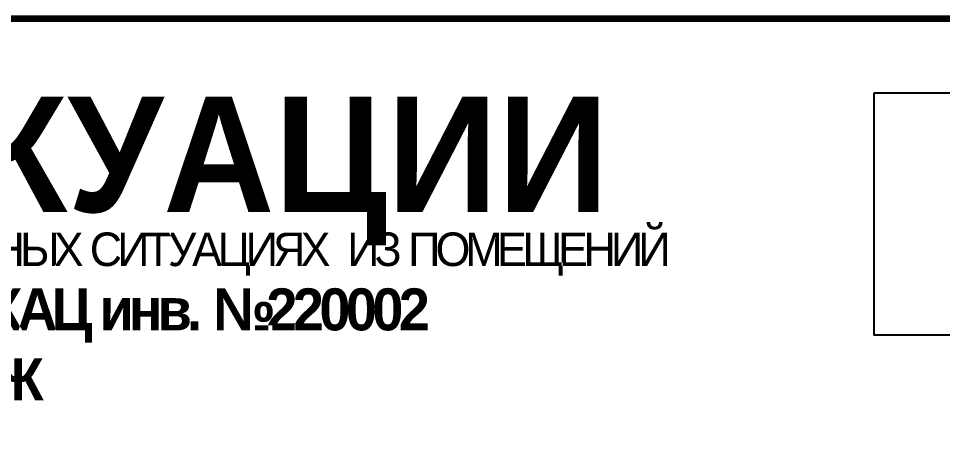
# Model space of a CAD drawing. Header units: millimetres. Extents: x 13810 to 67229, y 12374 to 21950.
# Drawn here: x 27938.9 to 28115.3, y 19004.4 to 19084 of the extents above; entities that cross this region are included whole.
import ezdxf

# ---------------------------------------------------------------- set-up
doc = ezdxf.new("R2010")
doc.units = ezdxf.units.MM
doc.styles.add('обычный', font='arial.ttf')

msp = doc.modelspace()

# ---------------------------------------------------------------- linework, layer by layer
at = {"color": 2, "lineweight": 100}
msp.add_lwpolyline([(27619.29, 19083.98), (28219.29, 19083.98), (28219.29, 18688.98), (27619.29, 18688.98)], close=True, dxfattribs=at)
msp.add_lwpolyline([(28102.23, 19069.78), (28197.24, 19069.78), (28197.24, 19023.58), (28102.23, 19023.58)], close=True)

# ---------------------------------------------------------------- texts
at = {"lineweight": 0, "insert": (27774.36, 19069.07), "char_height": 22, "width": 493.8901, "attachment_point": 1, "style": 'обычный'}
msp.add_mtext('{\\fProxima Nova Rg|b1|i0|c204|p2;ПЛАН ЭВАКУАЦИИ}', dxfattribs=at)
at = {"color": 0, "lineweight": 0, "insert": (27924.98, 19037.76), "char_height": 8, "width": 449.2158, "attachment_point": 5, "style": 'обычный'}
msp.add_mtext('{\\fArial Black|b1|i0|c204|p34;\\H2x;\\T0.85;  \\fArial Narrow|b0|i0|c204|p34;\\H0.8x;\\W0.9;\\P\\fProxima Nova Rg|b0|i0|c204|p2;\\H0.5x;\\W1;\\C256;ПРИ ПОЖАРЕ  ИЛИ ДРУГИХ ЧРЕЗВЫЧАЙНЫХ СИТУАЦИЯХ  ИЗ ПОМЕЩЕНИЙ \\fProxima Nova Rg|b1|i0|c204|p2;\\H1.25x;\\PГЛАВНОГО КОРПУСА КАЦ инв. №220002\\P\\fProxima Nova Rg|b1|i0|c0|p2;2 \\fProxima Nova Rg|b1|i0|c204|p2;ЭТАЖ}', dxfattribs=at)

doc.saveas('drawing.dxf')
